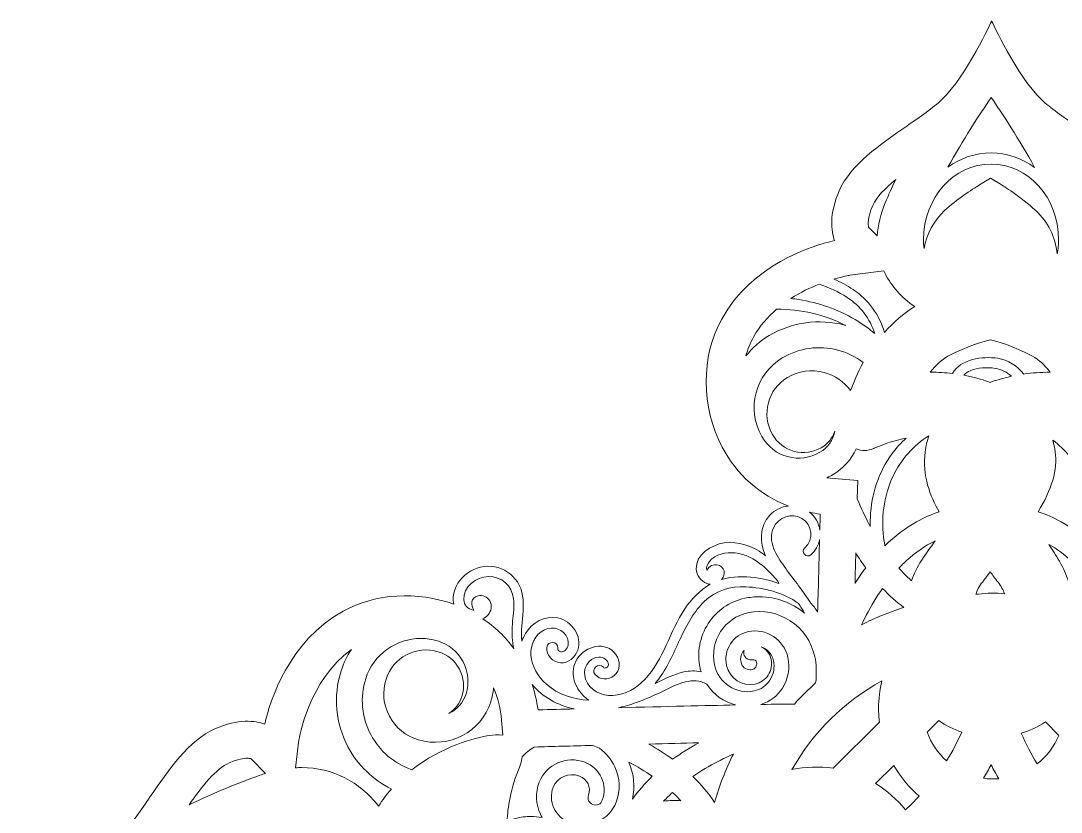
# Model space of a CAD drawing. Header units: millimetres. Extents: x -220 to 1461, y 255 to 578.
# Drawn here: x 608.9 to 747.9, y 455.5 to 561.1 of the extents above; entities that cross this region are included whole.
import ezdxf

# ---------------------------------------------------------------- set-up
doc = ezdxf.new("R2010")
doc.units = ezdxf.units.MM
doc.header["$MEASUREMENT"] = 0
doc.layers.add('Layer 5', color=7, linetype='Continuous')

msp = doc.modelspace()

# ---------------------------------------------------------------- linework, layer by layer
at = {"layer": 'Layer 5', "lineweight": 0}
for points, knots in [([(865.37, 447.11), (865.29, 447.14), (857.78, 449.55), (854.58, 452.89), (853.46, 454.07), (852.29, 455.77), (851.05, 457.57), (848.61, 461.1), (845.86, 465.1), (842.41, 466.6), (839.22, 467.98), (837.03, 467.7), (835.75, 467.22), (835.02, 470.42), (832.57, 478.26), (825.28, 482.3), (820.88, 484.75), (815.17, 485.03), (810.21, 483.14), (810.25, 483.38), (810.27, 483.62), (810.25, 483.87), (810.06, 486.53), (807.22, 488.35), (804.7, 487.88), (803.49, 487.66), (802.38, 486.91), (801.69, 485.89), (800.92, 484.73), (800.82, 483.34), (800.92, 481.99), (801.02, 480.63), (801.24, 479.3), (801.07, 477.96), (800.96, 478.3), (800.82, 478.64), (800.63, 478.97), (799.76, 480.43), (798.02, 481.43), (796.3, 481.06), (794.46, 480.66), (792.96, 478.66), (793.63, 476.77), (793.96, 475.82), (794.87, 474.98), (795.94, 475.08), (796.96, 475.17), (797.86, 476.07), (797.75, 477.13), (797.65, 478.06), (796.19, 477.97), (796.29, 477.04), (796.36, 476.47), (795.64, 476.42), (795.31, 476.72), (794.86, 477.12), (794.79, 477.79), (795, 478.33), (795.49, 479.54), (796.92, 480.03), (798.07, 479.48), (799.34, 478.86), (799.98, 477.47), (799.88, 476.1), (799.76, 474.59), (798.92, 473.19), (797.8, 472.21), (796.22, 470.82), (794.19, 470.18), (792.13, 470.07), (792.32, 470.2), (792.5, 470.34), (792.67, 470.49), (794.11, 471.76), (794.78, 473.89), (793.71, 475.6), (792.63, 477.35), (789.85, 478.05), (788.52, 476.17), (787.91, 475.3), (787.87, 474.06), (788.77, 473.36), (789.53, 472.78), (790.67, 472.74), (791.31, 473.52), (791.9, 474.24), (790.8, 475.2), (790.2, 474.47), (790.12, 474.36), (790.02, 474.34), (789.82, 474.42), (789.63, 474.5), (789.52, 474.63), (789.52, 474.82), (789.51, 475.45), (790.26, 475.86), (790.81, 475.83), (792.29, 475.77), (793.05, 474.14), (792.58, 472.87), (792.03, 471.37), (790.47, 470.61), (788.93, 470.7), (787.3, 470.8), (785.76, 471.7), (784.65, 472.86), (782.15, 475.5), (781.34, 479.28), (779.33, 482.26), (778.44, 483.58), (777.32, 484.78), (775.92, 485.56), (776.08, 485.57), (776.23, 485.6), (776.38, 485.65), (777.18, 485.95), (777.75, 486.75), (777.79, 487.6), (777.87, 489.56), (775.78, 490.84), (774.06, 491.07), (772.17, 491.31), (770.33, 490.68), (768.81, 489.58), (768.72, 489.51), (768.62, 489.44), (768.53, 489.37), (769.32, 491.16), (769.42, 493.21), (767.98, 494.76), (767.14, 495.67), (765.97, 496.09), (764.81, 496.01), (769.1, 497.38), (772.51, 500.2), (774.64, 504.23), (777.47, 509.59), (777.5, 516.3), (774.71, 521.31), (770.66, 528.6), (762.82, 531.06), (759.62, 531.78), (760.11, 533.07), (760.38, 535.26), (759, 538.44), (757.51, 541.89), (753.51, 544.65), (749.98, 547.08), (748.18, 548.32), (746.47, 549.49), (745.3, 550.61), (741.95, 553.81), (738.64, 561.12), (738.64, 561.12), (738.64, 561.12), (735.33, 553.81), (731.99, 550.61), (730.81, 549.49), (729.11, 548.32), (727.31, 547.08), (723.78, 544.65), (719.78, 541.89), (718.29, 538.44), (716.91, 535.26), (717.18, 533.07), (717.67, 531.78), (714.47, 531.06), (706.63, 528.6), (702.58, 521.31), (699.79, 516.3), (699.82, 509.59), (702.65, 504.23), (704.61, 500.51), (707.67, 497.82), (711.5, 496.35), (710.57, 496.26), (709.67, 495.84), (708.99, 495.11), (707.56, 493.56), (707.65, 491.51), (708.44, 489.72), (708.35, 489.79), (708.26, 489.86), (708.17, 489.93), (706.64, 491.03), (704.8, 491.66), (702.92, 491.42), (701.2, 491.19), (699.11, 489.91), (699.19, 487.95), (699.22, 487.1), (699.79, 486.29), (700.6, 486), (700.75, 485.95), (700.9, 485.92), (701.05, 485.91), (699.66, 485.12), (698.53, 483.92), (697.64, 482.61), (695.64, 479.63), (694.83, 475.85), (692.32, 473.21), (691.22, 472.05), (689.68, 471.15), (688.04, 471.05), (686.51, 470.96), (684.95, 471.72), (684.4, 473.22), (683.93, 474.49), (684.69, 476.12), (686.16, 476.18), (686.72, 476.21), (687.47, 475.8), (687.46, 475.17), (687.45, 474.98), (687.35, 474.85), (687.16, 474.77), (686.96, 474.69), (686.86, 474.71), (686.77, 474.82), (686.18, 475.55), (685.07, 474.59), (685.67, 473.87), (686.3, 473.09), (687.45, 473.12), (688.2, 473.71), (689.1, 474.41), (689.07, 475.65), (688.45, 476.52), (687.12, 478.4), (684.35, 477.69), (683.27, 475.95), (682.2, 474.24), (682.86, 472.11), (684.3, 470.84), (684.48, 470.68), (684.66, 470.55), (684.85, 470.42), (682.79, 470.53), (680.76, 471.17), (679.18, 472.55), (678.05, 473.54), (677.21, 474.93), (677.1, 476.44), (676.99, 477.82), (677.64, 479.21), (678.91, 479.82), (680.06, 480.38), (681.49, 479.89), (681.97, 478.68), (682.19, 478.14), (682.12, 477.47), (681.67, 477.07), (681.33, 476.77), (680.62, 476.82), (680.68, 477.39), (680.79, 478.32), (679.32, 478.41), (679.23, 477.48), (679.12, 476.41), (680.01, 475.52), (681.04, 475.43), (682.1, 475.33), (683.02, 476.17), (683.35, 477.12), (684.01, 479.01), (682.52, 481.01), (680.67, 481.41), (678.96, 481.78), (677.21, 480.78), (676.35, 479.32), (676.16, 478.99), (676.01, 478.65), (675.9, 478.3), (675.74, 479.65), (675.95, 480.97), (676.05, 482.34), (676.15, 483.68), (676.05, 485.08), (675.28, 486.23), (674.6, 487.26), (673.49, 488.01), (672.28, 488.23), (669.76, 488.7), (666.92, 486.88), (666.72, 484.22), (666.7, 483.88), (666.73, 483.55), (666.81, 483.23), (661.92, 485.01), (656.33, 484.71), (652.01, 482.3), (644.72, 478.26), (642.26, 470.42), (641.54, 467.22), (640.25, 467.7), (638.06, 467.98), (634.88, 466.6), (631.43, 465.1), (628.67, 461.1), (626.24, 457.57), (625, 455.77), (623.83, 454.07), (622.71, 452.89), (619.51, 449.55), (611.99, 447.14), (611.92, 447.11), (611.92, 447.11), (608.95, 446.17), (608.95, 446.17), (608.95, 446.17), (611.92, 445.23), (611.92, 445.23), (611.99, 445.21), (619.51, 442.8), (622.71, 439.45), (623.83, 438.28), (625, 436.57), (626.24, 434.77), (628.67, 431.24), (631.43, 427.24), (634.88, 425.75), (638.06, 424.37), (640.25, 424.64), (641.54, 425.13), (642.26, 421.93), (644.72, 414.09), (652.01, 410.04), (654.49, 408.66), (657.39, 407.97), (660.34, 407.97), (662.51, 407.97), (664.7, 408.35), (666.77, 409.09), (666.73, 408.85), (666.71, 408.6), (666.72, 408.34), (666.92, 405.69), (669.76, 403.86), (672.28, 404.33), (673.49, 404.56), (674.6, 405.31), (675.28, 406.33), (676.05, 407.49), (676.15, 408.88), (676.05, 410.23), (675.95, 411.59), (675.74, 412.91), (675.9, 414.26), (676.01, 413.91), (676.16, 413.57), (676.35, 413.25), (677.21, 411.78), (678.96, 410.79), (680.67, 411.16), (682.52, 411.56), (684.01, 413.56), (683.35, 415.45), (683.02, 416.39), (682.1, 417.24), (681.04, 417.14), (680.01, 417.04), (679.12, 416.15), (679.23, 415.09), (679.32, 414.15), (680.79, 414.25), (680.68, 415.18), (680.62, 415.75), (681.33, 415.8), (681.67, 415.5), (682.12, 415.09), (682.19, 414.43), (681.97, 413.89), (681.49, 412.67), (680.06, 412.19), (678.91, 412.74), (677.64, 413.35), (676.99, 414.75), (677.1, 416.12), (677.21, 417.63), (678.05, 419.03), (679.18, 420.01), (680.76, 421.39), (682.79, 422.04), (684.85, 422.14), (684.66, 422.02), (684.48, 421.88), (684.3, 421.73), (682.86, 420.46), (682.2, 418.33), (683.27, 416.61), (684.35, 414.87), (687.12, 414.17), (688.45, 416.04), (689.07, 416.92), (689.1, 418.16), (688.2, 418.86), (687.45, 419.44), (686.3, 419.48), (685.67, 418.7), (685.07, 417.97), (686.18, 417.02), (686.77, 417.75), (686.86, 417.85), (686.96, 417.88), (687.16, 417.8), (687.35, 417.72), (687.45, 417.59), (687.46, 417.4), (687.47, 416.76), (686.72, 416.36), (686.16, 416.38), (684.69, 416.45), (683.93, 418.07), (684.4, 419.35), (684.95, 420.84), (686.51, 421.61), (688.04, 421.51), (689.68, 421.41), (691.22, 420.52), (692.32, 419.35), (694.83, 416.71), (695.64, 412.93), (697.64, 409.96), (698.53, 408.64), (699.66, 407.44), (701.05, 406.66), (700.9, 406.64), (700.75, 406.62), (700.6, 406.56), (699.79, 406.27), (699.22, 405.47), (699.19, 404.62), (699.11, 402.65), (701.2, 401.37), (702.92, 401.15), (704.8, 400.9), (706.64, 401.54), (708.17, 402.63), (708.26, 402.7), (708.35, 402.78), (708.44, 402.85), (707.65, 401.05), (707.56, 399.01), (708.99, 397.46), (710.36, 395.99), (712.6, 395.78), (714.22, 396.96), (714.97, 397.5), (715.44, 398.27), (715.63, 399.1), (715.66, 383.02), (715.66, 366.54), (715.59, 365.64), (715.59, 365.7), (715.6, 365.74), (715.61, 365.76), (715.45, 365.13), (715.5, 345.88), (715.58, 329.46), (709.49, 328.64), (704.65, 325.35), (701.9, 320.13), (699.14, 314.91), (699.08, 308.45), (701.73, 303.67), (705.78, 296.39), (713.61, 293.93), (716.81, 293.21), (716.33, 291.92), (716.06, 289.73), (717.44, 286.55), (718.93, 283.1), (722.93, 280.34), (726.46, 277.91), (728.26, 276.67), (729.96, 275.5), (731.14, 274.37), (734.48, 271.18), (738.58, 261.27), (738.58, 261.27), (738.58, 261.27), (742.81, 271.18), (746.15, 274.37), (747.33, 275.5), (749.03, 276.67), (750.83, 277.91), (754.36, 280.34), (758.36, 283.1), (759.85, 286.55), (761.23, 289.73), (760.96, 291.92), (760.48, 293.21), (763.67, 293.93), (771.51, 296.39), (775.56, 303.67), (778.21, 308.45), (778.15, 314.91), (775.39, 320.13), (772.64, 325.35), (767.8, 328.64), (761.71, 329.46), (761.79, 345.88), (761.84, 365.13), (761.68, 365.76), (761.68, 365.74), (761.7, 365.7), (761.7, 365.64), (761.62, 366.53), (761.63, 382.67), (761.66, 398.58), (761.91, 398.09), (762.28, 397.65), (762.76, 397.3), (764.38, 396.12), (766.62, 396.33), (767.98, 397.81), (769.42, 399.36), (769.32, 401.4), (768.53, 403.2), (768.62, 403.13), (768.72, 403.05), (768.81, 402.98), (770.33, 401.89), (772.17, 401.25), (774.06, 401.5), (775.78, 401.72), (777.87, 403), (777.79, 404.97), (777.75, 405.82), (777.18, 406.62), (776.38, 406.91), (776.23, 406.97), (776.08, 406.99), (775.92, 407), (777.32, 407.79), (778.44, 408.99), (779.33, 410.31), (781.34, 413.28), (782.15, 417.06), (784.65, 419.7), (785.76, 420.87), (787.3, 421.76), (788.93, 421.86), (790.47, 421.95), (792.03, 421.19), (792.58, 419.69), (793.05, 418.42), (792.29, 416.8), (790.81, 416.73), (790.26, 416.71), (789.51, 417.11), (789.52, 417.75), (789.52, 417.94), (789.63, 418.07), (789.82, 418.15), (790.02, 418.23), (790.12, 418.2), (790.2, 418.1), (790.8, 417.37), (791.9, 418.32), (791.31, 419.05), (790.67, 419.82), (789.53, 419.79), (788.77, 419.2), (787.87, 418.51), (787.91, 417.27), (788.52, 416.39), (789.85, 414.51), (792.63, 415.22), (793.71, 416.96), (794.78, 418.68), (794.11, 420.81), (792.67, 422.08), (792.5, 422.23), (792.32, 422.37), (792.13, 422.49), (794.19, 422.39), (796.22, 421.74), (797.8, 420.36), (798.92, 419.38), (799.76, 417.98), (799.88, 416.47), (799.98, 415.1), (799.34, 413.7), (798.07, 413.09), (796.92, 412.54), (795.49, 413.02), (795, 414.24), (794.79, 414.78), (794.86, 415.44), (795.31, 415.85), (795.64, 416.14), (796.36, 416.1), (796.29, 415.53), (796.19, 414.59), (797.65, 414.5), (797.75, 415.44), (797.86, 416.5), (796.96, 417.39), (795.94, 417.49), (794.87, 417.59), (793.96, 416.74), (793.63, 415.79), (792.96, 413.91), (794.46, 411.91), (796.3, 411.51), (798.02, 411.14), (799.76, 412.13), (800.63, 413.6), (800.82, 413.92), (800.96, 414.26), (801.07, 414.61), (801.24, 413.26), (801.02, 411.94), (800.92, 410.58), (800.82, 409.23), (800.92, 407.84), (801.69, 406.68), (802.38, 405.65), (803.49, 404.91), (804.7, 404.68), (807.22, 404.21), (810.06, 406.04), (810.25, 408.69), (810.26, 408.86), (810.26, 409.03), (810.25, 409.19), (812.4, 408.38), (814.69, 407.97), (816.95, 407.97), (819.89, 407.97), (822.8, 408.66), (825.28, 410.04), (832.57, 414.09), (835.02, 421.93), (835.75, 425.13), (837.03, 424.64), (839.23, 424.37), (842.41, 425.75), (845.86, 427.24), (848.61, 431.24), (851.05, 434.77), (852.29, 436.57), (853.46, 438.28), (854.58, 439.45), (857.78, 442.8), (865.29, 445.21), (865.37, 445.23), (865.37, 445.23), (868.34, 446.17), (868.34, 446.17), (868.34, 446.17), (865.37, 447.11), (865.37, 447.11)], [0, 0, 0, 0, 1, 1, 1, 2, 2, 2, 3, 3, 3, 4, 4, 4, 5, 5, 5, 6, 6, 6, 7, 7, 7, 8, 8, 8, 9, 9, 9, 10, 10, 10, 11, 11, 11, 12, 12, 12, 13, 13, 13, 14, 14, 14, 15, 15, 15, 16, 16, 16, 17, 17, 17, 18, 18, 18, 19, 19, 19, 20, 20, 20, 21, 21, 21, 22, 22, 22, 23, 23, 23, 24, 24, 24, 25, 25, 25, 26, 26, 26, 27, 27, 27, 28, 28, 28, 29, 29, 29, 30, 30, 30, 31, 31, 31, 32, 32, 32, 33, 33, 33, 34, 34, 34, 35, 35, 35, 36, 36, 36, 37, 37, 37, 38, 38, 38, 39, 39, 39, 40, 40, 40, 41, 41, 41, 42, 42, 42, 43, 43, 43, 44, 44, 44, 45, 45, 45, 46, 46, 46, 47, 47, 47, 48, 48, 48, 49, 49, 49, 50, 50, 50, 51, 51, 51, 52, 52, 52, 53, 53, 53, 54, 54, 54, 55, 55, 55, 56, 56, 56, 57, 57, 57, 58, 58, 58, 59, 59, 59, 60, 60, 60, 61, 61, 61, 62, 62, 62, 63, 63, 63, 64, 64, 64, 65, 65, 65, 66, 66, 66, 67, 67, 67, 68, 68, 68, 69, 69, 69, 70, 70, 70, 71, 71, 71, 72, 72, 72, 73, 73, 73, 74, 74, 74, 75, 75, 75, 76, 76, 76, 77, 77, 77, 78, 78, 78, 79, 79, 79, 80, 80, 80, 81, 81, 81, 82, 82, 82, 83, 83, 83, 84, 84, 84, 85, 85, 85, 86, 86, 86, 87, 87, 87, 88, 88, 88, 89, 89, 89, 90, 90, 90, 91, 91, 91, 92, 92, 92, 93, 93, 93, 94, 94, 94, 95, 95, 95, 96, 96, 96, 97, 97, 97, 98, 98, 98, 99, 99, 99, 100, 100, 100, 101, 101, 101, 102, 102, 102, 103, 103, 103, 104, 104, 104, 105, 105, 105, 106, 106, 106, 107, 107, 107, 108, 108, 108, 109, 109, 109, 110, 110, 110, 111, 111, 111, 112, 112, 112, 113, 113, 113, 114, 114, 114, 115, 115, 115, 116, 116, 116, 117, 117, 117, 118, 118, 118, 119, 119, 119, 120, 120, 120, 121, 121, 121, 122, 122, 122, 123, 123, 123, 124, 124, 124, 125, 125, 125, 126, 126, 126, 127, 127, 127, 128, 128, 128, 129, 129, 129, 130, 130, 130, 131, 131, 131, 132, 132, 132, 133, 133, 133, 134, 134, 134, 135, 135, 135, 136, 136, 136, 137, 137, 137, 138, 138, 138, 139, 139, 139, 140, 140, 140, 141, 141, 141, 142, 142, 142, 143, 143, 143, 144, 144, 144, 145, 145, 145, 146, 146, 146, 147, 147, 147, 148, 148, 148, 149, 149, 149, 150, 150, 150, 151, 151, 151, 152, 152, 152, 153, 153, 153, 154, 154, 154, 155, 155, 155, 156, 156, 156, 157, 157, 157, 158, 158, 158, 159, 159, 159, 160, 160, 160, 161, 161, 161, 162, 162, 162, 163, 163, 163, 164, 164, 164, 165, 165, 165, 166, 166, 166, 167, 167, 167, 168, 168, 168, 169, 169, 169, 170, 170, 170, 171, 171, 171, 172, 172, 172, 173, 173, 173, 174, 174, 174, 175, 175, 175, 176, 176, 176, 177, 177, 177, 178, 178, 178, 179, 179, 179, 180, 180, 180, 181, 181, 181, 182, 182, 182, 183, 183, 183, 184, 184, 184, 185, 185, 185, 186, 186, 186, 187, 187, 187, 188, 188, 188, 189, 189, 189, 190, 190, 190, 191, 191, 191, 192, 192, 192, 193, 193, 193, 194, 194, 194, 195, 195, 195, 196, 196, 196, 197, 197, 197, 198, 198, 198, 199, 199, 199, 200, 200, 200, 201, 201, 201, 202, 202, 202, 203, 203, 203, 204, 204, 204, 205, 205, 205, 206, 206, 206, 207, 207, 207, 208, 208, 208, 209, 209, 209, 210, 210, 210, 211, 211, 211, 212, 212, 212, 213, 213, 213, 214, 214, 214, 215, 215, 215, 216, 216, 216, 217, 217, 217, 218, 218, 218, 218]), ([(738.59, 550.9), (740.06, 548.75), (742.29, 545.35), (744.39, 541.54), (742.72, 542.77), (740.72, 543.49), (738.56, 543.49), (736.44, 543.49), (734.46, 542.79), (732.81, 541.59), (734.82, 545.25), (736.98, 548.55), (738.59, 550.9)], [0, 0, 0, 0, 1, 1, 1, 2, 2, 2, 3, 3, 3, 4, 4, 4, 4]), ([(738.56, 542.01), (743.54, 542.01), (747.58, 537.49), (747.58, 531.94), (747.58, 531.28), (747.52, 530.63), (747.41, 530), (747.16, 532.29), (746.19, 534.26), (744.54, 535.79), (742.55, 537.65), (740.02, 539.19), (739.91, 539.26), (739.91, 539.26), (738.48, 540.12), (738.48, 540.12), (738.48, 540.12), (737.04, 539.22), (737.04, 539.22), (735.98, 538.59), (733.97, 537.29), (732.36, 535.79), (730.91, 534.43), (729.98, 532.69), (729.61, 530.73), (729.56, 531.13), (729.54, 531.53), (729.54, 531.94), (729.54, 537.49), (733.59, 542.01), (738.56, 542.01)], [0, 0, 0, 0, 1, 1, 1, 2, 2, 2, 3, 3, 3, 4, 4, 4, 5, 5, 5, 6, 6, 6, 7, 7, 7, 8, 8, 8, 9, 9, 9, 10, 10, 10, 10]), ([(722.76, 536.47), (723.25, 537.59), (724.42, 538.78), (725.83, 539.93), (725.32, 538.86), (724.85, 537.83), (724.43, 536.83), (723.79, 535.31), (723.44, 533.84), (723.36, 532.42), (723.36, 532.42), (722.2, 533.58), (722.2, 533.58), (722.13, 533.88), (722.02, 534.78), (722.76, 536.47)], [0, 0, 0, 0, 1, 1, 1, 2, 2, 2, 3, 3, 3, 4, 4, 4, 5, 5, 5, 5]), ([(719.68, 527.15), (719.68, 527.15), (724.22, 527.77), (724.22, 527.77), (724.28, 527.64), (724.34, 527.52), (724.4, 527.39), (725.26, 525.7), (726.58, 524.22), (728.36, 522.97), (726.88, 522.05), (725.53, 520.9), (724.32, 519.53), (723.67, 521.85), (722.17, 523.9), (720.15, 525.25), (719.34, 525.8), (718.46, 526.24), (717.56, 526.64), (718.78, 527), (719.6, 527.14), (719.68, 527.15)], [0, 0, 0, 0, 1, 1, 1, 2, 2, 2, 3, 3, 3, 4, 4, 4, 5, 5, 5, 6, 6, 6, 7, 7, 7, 7]), ([(715.6, 525.96), (716.9, 525.5), (718.18, 524.97), (719.35, 524.21), (721.12, 523.04), (722.39, 521.34), (723.04, 519.37), (722.21, 520.06), (721.33, 520.69), (720.4, 521.24), (718.09, 522.6), (715.54, 523.49), (712.89, 523.91), (712.54, 523.97), (712.19, 524.02), (711.82, 524.06), (713.11, 524.88), (714.42, 525.51), (715.6, 525.96)], [0, 0, 0, 0, 1, 1, 1, 2, 2, 2, 3, 3, 3, 4, 4, 4, 5, 5, 5, 6, 6, 6, 6]), ([(705.82, 516.38), (706.06, 517.28), (706.4, 518.13), (706.84, 518.91), (707.66, 520.4), (708.74, 521.62), (709.92, 522.64), (713.13, 522.64), (716.3, 521.9), (719.13, 520.46), (719.08, 520.47), (719.03, 520.49), (718.98, 520.5), (715.59, 521.4), (711.95, 520.89), (708.92, 519.11), (707.71, 518.39), (706.66, 517.46), (705.82, 516.38)], [0, 0, 0, 0, 1, 1, 1, 2, 2, 2, 3, 3, 3, 4, 4, 4, 5, 5, 5, 6, 6, 6, 6]), ([(739.45, 516.07), (737.38, 516.37), (734.54, 515.99), (733.42, 514.05), (732.5, 514.16), (731.5, 514.22), (730.43, 514.2), (731.21, 515.2), (732.01, 515.93), (732.8, 516.34), (735.49, 517.75), (737.65, 518.34), (738.49, 518.53), (739.32, 518.34), (741.43, 517.75), (744.11, 516.34), (744.9, 515.93), (745.7, 515.2), (746.48, 514.2), (745.22, 514.22), (744.03, 514.13), (742.94, 513.97), (742.04, 515.05), (740.87, 515.87), (739.45, 516.07)], [0, 0, 0, 0, 1, 1, 1, 2, 2, 2, 3, 3, 3, 4, 4, 4, 5, 5, 5, 6, 6, 6, 7, 7, 7, 8, 8, 8, 8]), ([(711.42, 502.94), (709.95, 503.33), (708.71, 504.28), (707.95, 505.63), (705.85, 509.29), (707.07, 514), (710.68, 516.13), (712.94, 517.46), (715.57, 517.83), (718.1, 517.16), (719.34, 516.83), (720.48, 516.28), (721.49, 515.51), (720.74, 514.14), (720.2, 512.84), (719.81, 511.76), (718.94, 512.95), (717.7, 513.8), (716.26, 514.18), (714.59, 514.62), (712.85, 514.38), (711.36, 513.5), (708.74, 511.95), (707.85, 508.54), (709.37, 505.89), (710.01, 504.77), (711.04, 503.97), (712.28, 503.64), (713.51, 503.32), (714.8, 503.5), (715.89, 504.14), (716.77, 504.66), (717.39, 505.45), (717.7, 506.35), (717.46, 505.2), (716.77, 504.16), (715.7, 503.53), (714.4, 502.77), (712.88, 502.55), (711.42, 502.94)], [0, 0, 0, 0, 1, 1, 1, 2, 2, 2, 3, 3, 3, 4, 4, 4, 5, 5, 5, 6, 6, 6, 7, 7, 7, 8, 8, 8, 9, 9, 9, 10, 10, 10, 11, 11, 11, 12, 12, 12, 13, 13, 13, 13]), ([(738.43, 512.86), (738.38, 512.88), (738.34, 512.89), (738.3, 512.9), (737.89, 513.06), (736.66, 513.5), (734.92, 513.83), (735.16, 514.07), (735.45, 514.27), (735.77, 514.42), (736.78, 514.85), (738.04, 514.88), (739.1, 514.73), (739.96, 514.61), (740.69, 514.24), (741.3, 513.67), (740.1, 513.41), (739.11, 513.1), (738.43, 512.86)], [0, 0, 0, 0, 1, 1, 1, 2, 2, 2, 3, 3, 3, 4, 4, 4, 5, 5, 5, 6, 6, 6, 6]), ([(726.08, 504.26), (724.06, 501.97), (722.87, 499.03), (722.53, 496), (722.44, 495.21), (722.41, 494.41), (722.43, 493.61), (722.37, 493.73), (722.31, 493.84), (722.25, 493.96), (721.73, 494.95), (721.22, 496.05), (720.68, 497.3), (720.68, 497.3), (720.75, 499.74), (720.75, 499.74), (720.75, 499.74), (717.07, 500.08), (717.07, 500.08), (716.92, 500.1), (716.78, 500.11), (716.64, 500.13), (716.92, 500.26), (717.19, 500.4), (717.46, 500.56), (718.83, 501.37), (719.89, 502.56), (720.54, 504), (721.25, 503.69), (722.1, 503.69), (722.84, 504.01), (722.88, 504.03), (722.93, 504.05), (722.96, 504.06), (724.52, 504.75), (725.96, 505.17), (727.24, 505.43), (726.83, 505.06), (726.45, 504.68), (726.08, 504.26)], [0, 0, 0, 0, 1, 1, 1, 2, 2, 2, 3, 3, 3, 4, 4, 4, 5, 5, 5, 6, 6, 6, 7, 7, 7, 8, 8, 8, 9, 9, 9, 10, 10, 10, 11, 11, 11, 12, 12, 12, 13, 13, 13, 13]), ([(731.63, 495.56), (730.59, 495.24), (729.58, 494.79), (728.6, 494.23), (727.11, 493.39), (725.7, 492.32), (724.39, 491.04), (724.36, 491.24), (724.32, 491.43), (724.29, 491.62), (723.84, 494.58), (724.18, 497.63), (725.47, 500.35), (726.51, 502.54), (728.2, 504.45), (730.27, 505.73), (730.02, 505.05), (729.85, 504.33), (729.76, 503.6), (729.36, 500.44), (730.42, 497.63), (731.63, 495.56)], [0, 0, 0, 0, 1, 1, 1, 2, 2, 2, 3, 3, 3, 4, 4, 4, 5, 5, 5, 6, 6, 6, 7, 7, 7, 7]), ([(750.75, 500.35), (752.04, 497.63), (752.37, 494.58), (751.92, 491.62), (751.91, 491.51), (751.89, 491.41), (751.87, 491.3), (750.64, 492.46), (749.32, 493.44), (747.93, 494.23), (746.94, 494.8), (745.91, 495.25), (744.86, 495.58), (746.68, 498.54), (747.45, 501.23), (747.15, 503.6), (747.09, 504.12), (746.97, 504.64), (746.81, 505.14), (748.49, 503.9), (749.86, 502.23), (750.75, 500.35)], [0, 0, 0, 0, 1, 1, 1, 2, 2, 2, 3, 3, 3, 4, 4, 4, 5, 5, 5, 6, 6, 6, 7, 7, 7, 7]), ([(709.49, 493.44), (710.15, 494.85), (711.94, 495.54), (713.3, 494.7), (714.68, 493.84), (714.92, 491.88), (713.68, 490.78), (713.08, 490.24), (713.89, 489.31), (714.49, 489.83), (715.12, 490.39), (715.51, 491.12), (715.66, 491.89), (715.56, 488.37), (715.48, 485.14), (715.4, 482.19), (715.13, 482.63), (714.81, 483.04), (714.45, 483.42), (714.41, 483.49), (714.36, 483.56), (714.32, 483.63), (713.26, 485.25), (712.05, 486.74), (710.92, 488.3), (709.9, 489.7), (708.67, 491.68), (709.49, 493.44)], [0, 0, 0, 0, 1, 1, 1, 2, 2, 2, 3, 3, 3, 4, 4, 4, 5, 5, 5, 6, 6, 6, 7, 7, 7, 8, 8, 8, 9, 9, 9, 9]), ([(715.69, 493.14), (715.56, 494.05), (715.1, 494.92), (714.32, 495.53), (714.79, 495.43), (715.26, 495.34), (715.75, 495.27), (715.73, 494.55), (715.71, 493.84), (715.69, 493.14)], [0, 0, 0, 0, 1, 1, 1, 2, 2, 2, 3, 3, 3, 3]), ([(729.28, 489.1), (728.69, 488.2), (728.24, 487.29), (727.94, 486.38), (727.83, 486.47), (727.72, 486.57), (727.62, 486.66), (727.16, 487.08), (726.7, 487.54), (726.24, 488.05), (726.58, 488.41), (726.93, 488.75), (727.27, 489.06), (728.44, 490.12), (729.74, 491.02), (731.11, 491.71), (730.46, 490.83), (729.86, 489.97), (729.28, 489.1)], [0, 0, 0, 0, 1, 1, 1, 2, 2, 2, 3, 3, 3, 4, 4, 4, 5, 5, 5, 6, 6, 6, 6]), ([(749.25, 486.66), (749.14, 486.55), (749.01, 486.44), (748.89, 486.34), (748.62, 487.21), (748.22, 488.09), (747.7, 488.98), (747.24, 489.76), (746.77, 490.52), (746.3, 491.23), (747.35, 490.62), (748.34, 489.89), (749.25, 489.06), (749.66, 488.69), (750.06, 488.3), (750.46, 487.86), (750.06, 487.43), (749.66, 487.03), (749.25, 486.66)], [0, 0, 0, 0, 1, 1, 1, 2, 2, 2, 3, 3, 3, 4, 4, 4, 5, 5, 5, 6, 6, 6, 6]), ([(700.61, 487.8), (700.47, 488.19), (700.69, 488.64), (700.94, 488.95), (701.73, 489.95), (703.18, 490.22), (704.38, 490.09), (705.74, 489.95), (706.96, 489.27), (708.01, 488.42), (708.53, 487.99), (709.01, 487.52), (709.46, 487.03), (709.7, 486.77), (710.06, 486.41), (710.2, 486.03), (709.16, 486.4), (708.08, 486.65), (707.04, 486.79), (705.56, 486.99), (704.01, 486.98), (702.57, 486.55), (702.67, 486.67), (702.75, 486.8), (702.82, 486.95), (703.27, 488), (702.22, 488.82), (701.24, 488.39), (700.94, 488.26), (700.73, 488.05), (700.61, 487.8)], [0, 0, 0, 0, 1, 1, 1, 2, 2, 2, 3, 3, 3, 4, 4, 4, 5, 5, 5, 6, 6, 6, 7, 7, 7, 8, 8, 8, 9, 9, 9, 10, 10, 10, 10]), ([(720.39, 486), (720.42, 487.36), (720.46, 488.73), (720.49, 490.11), (720.92, 489.4), (721.36, 488.73), (721.82, 488.09), (721.32, 487.43), (720.85, 486.74), (720.39, 486)], [0, 0, 0, 0, 1, 1, 1, 2, 2, 2, 3, 3, 3, 3]), ([(671.4, 486.94), (673.19, 486.99), (674.55, 485.7), (674.78, 483.96), (674.91, 482.97), (674.75, 481.95), (674.65, 480.96), (674.56, 480), (674.52, 479.05), (674.66, 478.09), (674.7, 477.83), (674.75, 477.58), (674.81, 477.33), (673.69, 478.87), (672.3, 480.2), (670.67, 481.29), (670.91, 481.41), (671.14, 481.58), (671.34, 481.79), (671.8, 482.31), (671.96, 483.09), (671.59, 483.71), (671.28, 484.23), (670.63, 484.51), (670.04, 484.36), (669.05, 484.11), (669.03, 483.06), (669.49, 482.45), (669.45, 482.45), (669.42, 482.45), (669.38, 482.46), (668.67, 482.56), (668.17, 483.14), (668.12, 483.84), (667.99, 485.57), (669.82, 486.89), (671.4, 486.94)], [0, 0, 0, 0, 1, 1, 1, 2, 2, 2, 3, 3, 3, 4, 4, 4, 5, 5, 5, 6, 6, 6, 7, 7, 7, 8, 8, 8, 9, 9, 9, 10, 10, 10, 11, 11, 11, 12, 12, 12, 12]), ([(736.9, 484.58), (736.78, 484.58), (736.67, 484.57), (736.55, 484.57), (736.68, 485.08), (736.97, 485.63), (737.41, 486.2), (737.79, 486.7), (738.14, 487.15), (738.45, 487.56), (738.77, 487.15), (739.12, 486.7), (739.5, 486.2), (739.92, 485.66), (740.2, 485.14), (740.34, 484.65), (739.19, 484.76), (738.06, 484.74), (736.9, 484.58)], [0, 0, 0, 0, 1, 1, 1, 2, 2, 2, 3, 3, 3, 4, 4, 4, 5, 5, 5, 6, 6, 6, 6]), ([(694.26, 473.4), (695.48, 475.07), (696.28, 477), (697.15, 478.86), (697.96, 480.57), (698.89, 482.32), (700.29, 483.64), (701.82, 485.07), (703.73, 485.65), (705.8, 485.56), (708.16, 485.47), (710.86, 484.81), (712.84, 483.34), (713.13, 482.92), (713.4, 482.5), (713.66, 482.06), (711.98, 483.44), (709.86, 484.24), (707.63, 484.24), (706.98, 484.24), (706.32, 484.17), (705.66, 484.03), (703.64, 483.6), (701.9, 482.4), (700.78, 480.66), (699.64, 478.89), (699.25, 476.78), (699.7, 474.72), (699.73, 474.55), (699.78, 474.39), (699.83, 474.23), (699.07, 474.39), (698.28, 474.36), (697.52, 474.2), (696.17, 473.91), (694.92, 473.27), (693.68, 472.67), (693.88, 472.91), (694.08, 473.15), (694.26, 473.4)], [0, 0, 0, 0, 1, 1, 1, 2, 2, 2, 3, 3, 3, 4, 4, 4, 5, 5, 5, 6, 6, 6, 7, 7, 7, 8, 8, 8, 9, 9, 9, 10, 10, 10, 11, 11, 11, 12, 12, 12, 13, 13, 13, 13]), ([(721.9, 481.76), (722.58, 483.07), (723.3, 484.27), (724.06, 485.36), (724.96, 484.41), (725.92, 483.56), (726.92, 482.82), (724.98, 482.2), (723.09, 481.42), (721.27, 480.5), (721.48, 480.94), (721.69, 481.36), (721.9, 481.76)], [0, 0, 0, 0, 1, 1, 1, 2, 2, 2, 3, 3, 3, 4, 4, 4, 4]), ([(711.43, 476.11), (710.91, 478.54), (708.53, 480.09), (706.12, 479.58), (705.14, 479.37), (704.29, 478.79), (703.75, 477.94), (703.2, 477.09), (703.01, 476.07), (703.23, 475.07), (703.6, 473.33), (705.32, 472.21), (707.05, 472.58), (707.78, 472.74), (708.4, 473.17), (708.8, 473.79), (709.2, 474.42), (709.33, 475.16), (709.17, 475.89), (709.01, 476.64), (708.51, 477.24), (707.87, 477.56), (708.67, 477.28), (709.31, 476.59), (709.5, 475.7), (709.69, 474.8), (709.53, 473.88), (709.03, 473.12), (708.55, 472.37), (707.8, 471.85), (706.93, 471.66), (704.53, 471.15), (702.15, 472.71), (701.63, 475.14), (701.29, 476.68), (701.58, 478.26), (702.43, 479.58), (703.28, 480.88), (704.57, 481.78), (706.07, 482.1), (710.12, 482.97), (714.14, 480.34), (715.02, 476.24), (715.13, 475.74), (715.19, 475.24), (715.22, 474.74), (715.21, 474.19), (715.2, 473.66), (715.18, 473.14), (715.17, 473), (715.15, 472.86), (715.13, 472.73), (714.14, 471.84), (713.19, 470.91), (712.3, 469.92), (711.24, 469.92), (709.75, 469.9), (707.83, 469.86), (709.01, 470.23), (710.01, 470.99), (710.69, 472.05), (711.47, 473.25), (711.74, 474.7), (711.43, 476.11)], [0, 0, 0, 0, 1, 1, 1, 2, 2, 2, 3, 3, 3, 4, 4, 4, 5, 5, 5, 6, 6, 6, 7, 7, 7, 8, 8, 8, 9, 9, 9, 10, 10, 10, 11, 11, 11, 12, 12, 12, 13, 13, 13, 14, 14, 14, 15, 15, 15, 16, 16, 16, 17, 17, 17, 18, 18, 18, 19, 19, 19, 20, 20, 20, 21, 21, 21, 21]), ([(655.02, 473.29), (656.05, 476.56), (659.11, 478.67), (662.41, 478.67), (663.14, 478.67), (663.89, 478.56), (664.63, 478.34), (666.11, 477.9), (667.32, 476.91), (668.04, 475.56), (668.74, 474.23), (668.88, 472.71), (668.43, 471.27), (668.06, 470.08), (667.2, 469.16), (666.14, 468.67), (666.94, 469.18), (667.58, 469.97), (667.88, 470.94), (668.26, 472.15), (668.14, 473.44), (667.55, 474.57), (666.95, 475.7), (665.93, 476.53), (664.7, 476.9), (661.77, 477.77), (658.65, 476.13), (657.74, 473.23), (657.22, 471.57), (657.38, 469.82), (658.19, 468.3), (659.01, 466.76), (660.38, 465.64), (662.06, 465.13), (666.13, 463.92), (670.47, 466.2), (671.73, 470.23), (671.92, 470.83), (672.04, 471.44), (672.1, 472.06), (672.67, 470.75), (673.03, 469.3), (673.18, 467.76), (673.18, 467.76), (673.36, 465.75), (673.36, 465.75), (672.67, 465.85), (672.02, 465.77), (671.62, 465.72), (669.55, 465.45), (665.1, 464.19), (661.2, 461.15), (658.82, 461.97), (656.88, 463.62), (655.71, 465.83), (654.48, 468.14), (654.24, 470.79), (655.02, 473.29)], [0, 0, 0, 0, 1, 1, 1, 2, 2, 2, 3, 3, 3, 4, 4, 4, 5, 5, 5, 6, 6, 6, 7, 7, 7, 8, 8, 8, 9, 9, 9, 10, 10, 10, 11, 11, 11, 12, 12, 12, 13, 13, 13, 14, 14, 14, 15, 15, 15, 16, 16, 16, 17, 17, 17, 18, 18, 18, 19, 19, 19, 19]), ([(646.11, 465.13), (646.12, 465.22), (647.39, 473.11), (653.12, 477.21), (652.52, 476.33), (652.05, 475.36), (651.73, 474.33), (650.66, 470.94), (650.99, 467.34), (652.65, 464.21), (653.95, 461.77), (655.98, 459.8), (658.45, 458.57), (657.81, 457.85), (657.25, 457.09), (656.75, 456.3), (655.45, 457.92), (653.94, 459.19), (652.24, 460.06), (650.46, 460.97), (648.53, 461.43), (646.48, 461.43), (646.2, 461.43), (645.92, 461.42), (645.64, 461.4), (645.64, 461.4), (646.11, 465.13), (646.11, 465.13)], [0, 0, 0, 0, 1, 1, 1, 2, 2, 2, 3, 3, 3, 4, 4, 4, 5, 5, 5, 6, 6, 6, 7, 7, 7, 8, 8, 8, 9, 9, 9, 9]), ([(705.54, 476.58), (705.66, 476.05), (706.19, 475.71), (706.72, 475.82), (706.95, 475.87), (707.19, 475.72), (707.24, 475.47), (707.29, 475.26), (707.25, 475.04), (707.13, 474.86), (707.02, 474.68), (706.84, 474.56), (706.64, 474.51), (706.55, 474.49), (706.47, 474.49), (706.38, 474.49), (705.81, 474.49), (705.28, 474.89), (705.16, 475.49), (705.05, 475.97), (705.14, 476.46), (705.41, 476.87), (705.46, 476.94), (705.51, 477.02), (705.57, 477.08), (705.52, 476.92), (705.51, 476.75), (705.54, 476.58)], [0, 0, 0, 0, 1, 1, 1, 2, 2, 2, 3, 3, 3, 4, 4, 4, 5, 5, 5, 6, 6, 6, 7, 7, 7, 8, 8, 8, 9, 9, 9, 9]), ([(691.19, 470.12), (692.19, 470.48), (693.16, 470.89), (694.12, 471.34), (695.08, 471.8), (696.02, 472.32), (697.03, 472.67), (697.94, 472.98), (698.93, 473.16), (699.87, 472.87), (700.12, 472.79), (700.36, 472.68), (700.6, 472.56), (701.49, 471.18), (702.86, 470.2), (704.42, 469.79), (700.42, 469.71), (695.21, 469.58), (688.79, 469.42), (689.6, 469.61), (690.4, 469.84), (691.19, 470.12)], [0, 0, 0, 0, 1, 1, 1, 2, 2, 2, 3, 3, 3, 4, 4, 4, 5, 5, 5, 6, 6, 6, 7, 7, 7, 7]), ([(717.46, 461.34), (715.63, 461.61), (713.77, 461.55), (711.97, 461.16), (714.78, 466.15), (718.95, 470.26), (723.97, 473), (723.68, 471.81), (723.54, 470.59), (723.54, 469.35), (723.54, 468.73), (723.57, 468.1), (723.65, 467.48), (723.65, 467.48), (717.46, 461.34), (717.46, 461.34)], [0, 0, 0, 0, 1, 1, 1, 2, 2, 2, 3, 3, 3, 4, 4, 4, 5, 5, 5, 5]), ([(682.87, 469.27), (681.32, 469.22), (679.71, 469.18), (678.05, 469.14), (677.88, 470.31), (677.62, 471.44), (677.27, 472.51), (678.66, 470.81), (680.71, 469.73), (682.87, 469.27)], [0, 0, 0, 0, 1, 1, 1, 2, 2, 2, 3, 3, 3, 3]), ([(732.61, 462.33), (731.45, 463.37), (730.55, 464.69), (730.02, 466.15), (730.02, 466.15), (731.59, 467.7), (731.59, 467.7), (732.54, 467.05), (733.56, 466.53), (734.65, 466.16), (734.06, 464.84), (733.38, 463.56), (732.61, 462.33)], [0, 0, 0, 0, 1, 1, 1, 2, 2, 2, 3, 3, 3, 4, 4, 4, 4]), ([(747.62, 465.73), (747, 464.24), (746, 462.93), (744.73, 461.93), (743.93, 463.21), (743.22, 464.58), (742.6, 466.01), (743.74, 466.36), (744.81, 466.86), (745.82, 467.52), (745.82, 467.52), (747.62, 465.73), (747.62, 465.73)], [0, 0, 0, 0, 1, 1, 1, 2, 2, 2, 3, 3, 3, 4, 4, 4, 4]), ([(675.65, 461.73), (675.65, 461.73), (675.66, 461.77), (675.66, 461.77), (675.82, 462.12), (675.9, 462.5), (675.91, 462.87), (676.39, 463.38), (676.94, 463.82), (677.55, 464.18), (679.95, 464.25), (682.59, 464.32), (685.34, 464.39), (685.65, 464.26), (685.95, 464.14), (686.24, 464.01), (687.12, 463.38), (687.83, 462.53), (688.3, 461.53), (689, 460.02), (689.07, 458.34), (688.48, 456.81), (687.56, 454.36), (684.76, 453.15), (682.25, 454.11), (681.32, 454.46), (680.58, 455.14), (680.17, 456.03), (679.76, 456.91), (679.72, 457.89), (680.06, 458.78), (680.58, 460.16), (682.17, 460.84), (683.59, 460.3), (684.63, 459.91), (685.17, 458.77), (684.79, 457.77), (684.59, 457.26), (684.85, 456.69), (685.36, 456.5), (685.87, 456.3), (686.44, 456.56), (686.63, 457.07), (687.4, 459.09), (686.35, 461.37), (684.29, 462.15), (681.85, 463.07), (679.12, 461.88), (678.21, 459.48), (677.68, 458.08), (677.74, 456.56), (678.38, 455.2), (678.44, 455.05), (678.52, 454.91), (678.6, 454.77), (678.08, 454.85), (677.58, 454.9), (677.08, 454.9), (676.74, 454.9), (676.4, 454.88), (676.07, 454.84), (675.34, 454.75), (674.63, 454.56), (673.93, 454.29), (673.97, 456.02), (674.34, 458.52), (675.65, 461.73)], [0, 0, 0, 0, 1, 1, 1, 2, 2, 2, 3, 3, 3, 4, 4, 4, 5, 5, 5, 6, 6, 6, 7, 7, 7, 8, 8, 8, 9, 9, 9, 10, 10, 10, 11, 11, 11, 12, 12, 12, 13, 13, 13, 14, 14, 14, 15, 15, 15, 16, 16, 16, 17, 17, 17, 18, 18, 18, 19, 19, 19, 20, 20, 20, 21, 21, 21, 22, 22, 22, 22]), ([(696.02, 462.54), (695.05, 463.25), (694, 463.93), (692.86, 464.58), (695.23, 464.64), (697.46, 464.69), (699.51, 464.74), (698.24, 464.04), (697.08, 463.31), (696.02, 462.54)], [0, 0, 0, 0, 1, 1, 1, 2, 2, 2, 3, 3, 3, 3]), ([(702.12, 462.26), (702.75, 462.59), (703.41, 462.91), (704.14, 463.24), (703.1, 461.16), (702.26, 459.01), (701.63, 456.79), (700.81, 458.01), (699.84, 459.17), (698.72, 460.25), (699.76, 460.96), (700.9, 461.64), (702.12, 462.26)], [0, 0, 0, 0, 1, 1, 1, 2, 2, 2, 3, 3, 3, 4, 4, 4, 4]), ([(636.79, 462.06), (637.95, 462.57), (638.74, 462.68), (639.19, 462.68), (639.42, 462.68), (639.58, 462.65), (639.68, 462.63), (639.68, 462.63), (641.65, 460.65), (641.65, 460.65), (641.4, 460.58), (641.15, 460.49), (640.9, 460.41), (637.97, 459.38), (634.8, 458.06), (631.43, 456.47), (633.17, 458.94), (635.04, 461.31), (636.79, 462.06)], [0, 0, 0, 0, 1, 1, 1, 2, 2, 2, 3, 3, 3, 4, 4, 4, 5, 5, 5, 6, 6, 6, 6]), ([(693.3, 460.27), (692.3, 459.3), (691.42, 458.28), (690.66, 457.21), (691.03, 458.85), (690.87, 460.57), (690.18, 462.15), (691.3, 461.56), (692.35, 460.93), (693.3, 460.27)], [0, 0, 0, 0, 1, 1, 1, 2, 2, 2, 3, 3, 3, 3]), ([(728.98, 457.62), (728.39, 456.99), (727.78, 456.38), (727.14, 455.8), (726.01, 457.19), (724.65, 458.38), (723.12, 459.3), (723.12, 459.3), (725.57, 461.73), (725.57, 461.73), (726.46, 460.17), (727.61, 458.78), (728.98, 457.62)], [0, 0, 0, 0, 1, 1, 1, 2, 2, 2, 3, 3, 3, 4, 4, 4, 4]), ([(739.59, 459.93), (738.91, 459.89), (738.23, 459.91), (737.56, 460), (737.91, 460.59), (738.25, 461.19), (738.57, 461.8), (738.9, 461.17), (739.24, 460.54), (739.59, 459.93)], [0, 0, 0, 0, 1, 1, 1, 2, 2, 2, 3, 3, 3, 3]), ([(697.12, 457), (696.38, 457.08), (695.61, 457.06), (694.82, 456.93), (695.19, 457.33), (695.58, 457.72), (696.01, 458.11), (696.41, 457.74), (696.77, 457.38), (697.12, 457)], [0, 0, 0, 0, 1, 1, 1, 2, 2, 2, 3, 3, 3, 3])]:
    msp.add_open_spline(points, degree=3, knots=knots, dxfattribs=at)

doc.saveas('drawing.dxf')
